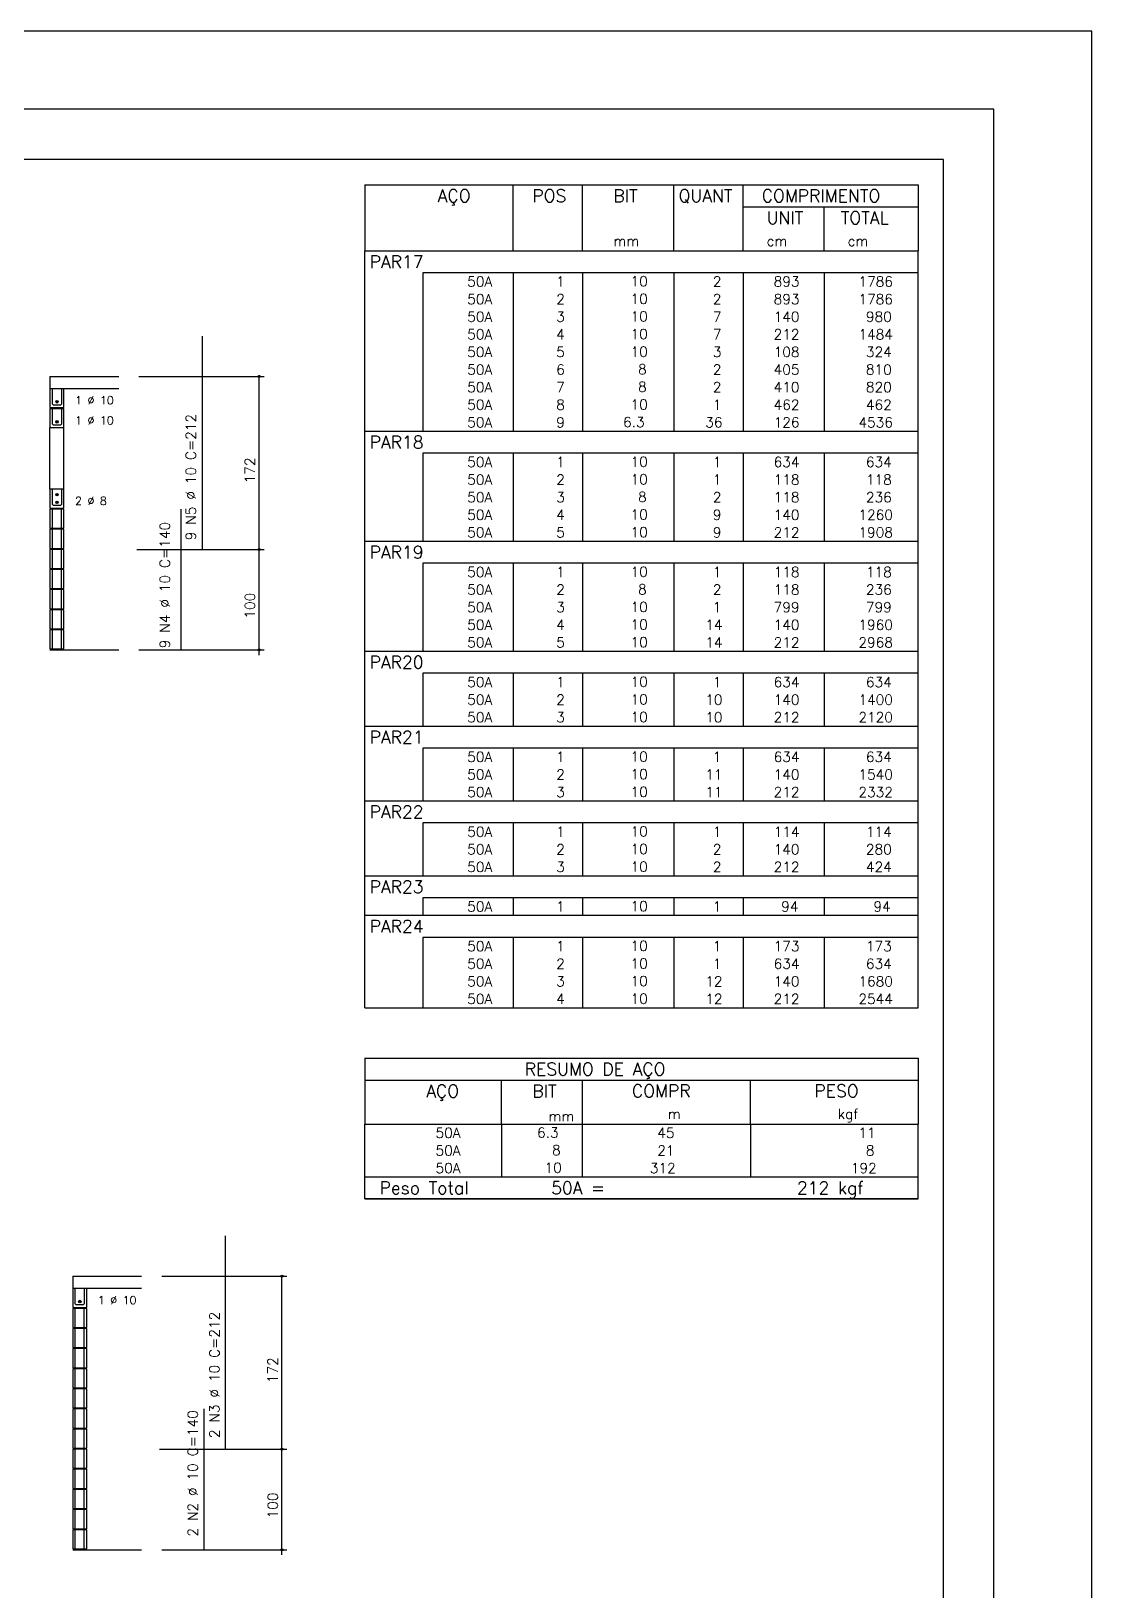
# Model space of a CAD drawing. Extents: x -1.9 to 86, y -1.6 to 61.
# Drawn here: x 64.97 to 86.05, y 29.94 to 60.95 of the extents above; entities that cross this region are included whole.
import ezdxf

# ---------------------------------------------------------------- set-up
doc = ezdxf.new("R2010")
doc.units = 0
doc.header["$MEASUREMENT"] = 0
doc.linetypes.add('HIDDEN', pattern=[9.525, 6.35, -3.175])
doc.layers.get('Defpoints').update_dxf_attribs({"linetype": 'CONTINUOUS'})
for name, color, linetype in [('27', 4, 'CONTINUOUS'), ('ARQ_FOLHA', 7, 'CONTINUOUS'), ('PENA_01', 1, 'CONTINUOUS'), ('PENA_02', 2, 'CONTINUOUS'), ('PENA_03', 3, 'CONTINUOUS'), ('PENA_05', 5, 'CONTINUOUS')]:
    doc.layers.add(name, color=color, linetype=linetype)
doc.styles.get("Standard").update_dxf_attribs({"font": 'ROMANS.SHX'})

msp = doc.modelspace()

# ---------------------------------------------------------------- linework, layer by layer
at = {"layer": '27', "linetype": 'Continuous'}
for p, q in [((65.34, 51.848), (65.34, 53.068)), ((65.62, 51.848), (65.62, 53.068))]:
    msp.add_line(p, q, dxfattribs=at)
at = {"layer": 'ARQ_FOLHA', "color": 1}
for points in [[(0, 0), (84.1, 0), (84.1, 59.4), (0, 59.4)], [(2.5, 1), (83.1, 1), (83.1, 58.4), (2.5, 58.4)]]:
    msp.add_lwpolyline(points, close=True, dxfattribs=at)
at = {"layer": 'Defpoints', "color": 8, "linetype": 'HIDDEN', "ltscale": 100}
msp.add_lwpolyline([(-1.95, 60.95), (-1.95, -1.55), (86.05, -1.55), (86.05, 60.95)], close=True, dxfattribs=at)
at = {"layer": 'PENA_01', "linetype": 'Continuous'}
for p, q in [((67.111, 54.088), (69.6, 54.088)), ((69.5, 48.547), (69.5, 54.088)), ((67.069, 50.648), (69.6, 50.648)), ((67.111, 48.648), (69.6, 48.648)), ((67.564, 36.199), (70.053, 36.199)), ((69.953, 30.658), (69.953, 36.199)), ((67.522, 32.759), (70.053, 32.759)), ((67.564, 30.759), (70.053, 30.759))]:
    msp.add_line(p, q, dxfattribs=at)
at = {"layer": 'PENA_02', "linetype": 'Continuous'}
for p, q in [((71.6, 57.898), (71.6, 56.585)), ((71.6, 57.898), (82.6, 57.898)), ((74.55, 56.585), (74.55, 57.898)), ((75.93, 56.585), (75.93, 57.898)), ((77.74, 56.585), (77.74, 57.898)), ((79.12, 56.585), (79.12, 57.898)), ((82.6, 57.898), (82.6, 56.585)), ((79.12, 57.46), (82.6, 57.46)), ((80.73, 56.585), (80.73, 57.46)), ((71.6, 56.585), (82.6, 56.585)), ((71.6, 56.148), (71.6, 56.585)), ((71.6, 56.585), (82.6, 56.585)), ((82.6, 56.148), (82.6, 56.585)), ((71.6, 55.798), (71.6, 56.148)), ((82.6, 56.148), (72.75, 56.148)), ((72.75, 56.148), (72.75, 55.798)), ((74.55, 56.148), (74.55, 55.798)), ((75.93, 56.148), (75.93, 55.798)), ((77.74, 56.148), (77.74, 55.798)), ((79.12, 56.148), (79.12, 55.798)), ((80.73, 56.148), (80.73, 55.798)), ((82.6, 55.798), (82.6, 56.148)), ((71.6, 55.448), (71.6, 55.798)), ((72.75, 55.798), (72.75, 55.448)), ((74.55, 55.798), (74.55, 55.448)), ((75.93, 55.798), (75.93, 55.448)), ((77.74, 55.798), (77.74, 55.448)), ((79.12, 55.798), (79.12, 55.448)), ((80.73, 55.798), (80.73, 55.448)), ((82.6, 55.448), (82.6, 55.798)), ((71.6, 55.098), (71.6, 55.448)), ((72.75, 55.448), (72.75, 55.098)), ((74.55, 55.448), (74.55, 55.098)), ((75.93, 55.448), (75.93, 55.098)), ((77.74, 55.448), (77.74, 55.098)), ((79.12, 55.448), (79.12, 55.098)), ((80.73, 55.448), (80.73, 55.098)), ((82.6, 55.098), (82.6, 55.448)), ((71.6, 54.748), (71.6, 55.098)), ((72.75, 55.098), (72.75, 54.748)), ((74.55, 55.098), (74.55, 54.748)), ((75.93, 55.098), (75.93, 54.748)), ((77.74, 55.098), (77.74, 54.748)), ((79.12, 55.098), (79.12, 54.748)), ((80.73, 55.098), (80.73, 54.748)), ((82.6, 54.748), (82.6, 55.098)), ((71.6, 54.398), (71.6, 54.748)), ((72.75, 54.748), (72.75, 54.398)), ((74.55, 54.748), (74.55, 54.398)), ((75.93, 54.748), (75.93, 54.398)), ((77.74, 54.748), (77.74, 54.398)), ((79.12, 54.748), (79.12, 54.398)), ((80.73, 54.748), (80.73, 54.398)), ((82.6, 54.398), (82.6, 54.748)), ((71.6, 54.048), (71.6, 54.398)), ((72.75, 54.398), (72.75, 54.048)), ((74.55, 54.398), (74.55, 54.048)), ((75.93, 54.398), (75.93, 54.048)), ((77.74, 54.398), (77.74, 54.048)), ((79.12, 54.398), (79.12, 54.048)), ((80.73, 54.398), (80.73, 54.048)), ((82.6, 54.048), (82.6, 54.398)), ((71.6, 53.698), (71.6, 54.048)), ((72.75, 54.048), (72.75, 53.698)), ((74.55, 54.048), (74.55, 53.698)), ((75.93, 54.048), (75.93, 53.698)), ((77.74, 54.048), (77.74, 53.698)), ((79.12, 54.048), (79.12, 53.698)), ((80.73, 54.048), (80.73, 53.698)), ((82.6, 53.698), (82.6, 54.048)), ((71.6, 53.348), (71.6, 53.698)), ((72.75, 53.698), (72.75, 53.348)), ((74.55, 53.698), (74.55, 53.348)), ((75.93, 53.698), (75.93, 53.348)), ((77.74, 53.698), (77.74, 53.348)), ((79.12, 53.698), (79.12, 53.348)), ((80.73, 53.698), (80.73, 53.348)), ((82.6, 53.348), (82.6, 53.698)), ((71.6, 52.998), (71.6, 53.348)), ((72.75, 53.348), (72.75, 52.998)), ((74.55, 53.348), (74.55, 52.998)), ((75.93, 53.348), (75.93, 52.998)), ((77.74, 53.348), (77.74, 52.998)), ((79.12, 53.348), (79.12, 52.998)), ((80.73, 53.348), (80.73, 52.998)), ((82.6, 52.998), (82.6, 53.348)), ((71.6, 52.56), (71.6, 52.998)), ((71.6, 52.998), (82.6, 52.998)), ((82.6, 52.56), (82.6, 52.998)), ((71.6, 52.21), (71.6, 52.56)), ((82.6, 52.56), (72.75, 52.56)), ((72.75, 52.56), (72.75, 52.21)), ((74.55, 52.56), (74.55, 52.21)), ((75.93, 52.56), (75.93, 52.21)), ((77.74, 52.56), (77.74, 52.21)), ((79.12, 52.56), (79.12, 52.21)), ((80.73, 52.56), (80.73, 52.21)), ((82.6, 52.21), (82.6, 52.56)), ((71.6, 51.86), (71.6, 52.21)), ((72.75, 52.21), (72.75, 51.86)), ((74.55, 52.21), (74.55, 51.86)), ((75.93, 52.21), (75.93, 51.86)), ((77.74, 52.21), (77.74, 51.86)), ((79.12, 52.21), (79.12, 51.86)), ((80.73, 52.21), (80.73, 51.86)), ((82.6, 51.86), (82.6, 52.21)), ((71.6, 51.51), (71.6, 51.86)), ((72.75, 51.86), (72.75, 51.51)), ((74.55, 51.86), (74.55, 51.51)), ((75.93, 51.86), (75.93, 51.51)), ((77.74, 51.86), (77.74, 51.51)), ((79.12, 51.86), (79.12, 51.51)), ((80.73, 51.86), (80.73, 51.51)), ((82.6, 51.51), (82.6, 51.86)), ((71.6, 51.16), (71.6, 51.51)), ((72.75, 51.51), (72.75, 51.16)), ((74.55, 51.51), (74.55, 51.16)), ((75.93, 51.51), (75.93, 51.16)), ((77.74, 51.51), (77.74, 51.16)), ((79.12, 51.51), (79.12, 51.16)), ((80.73, 51.51), (80.73, 51.16)), ((82.6, 51.16), (82.6, 51.51)), ((71.6, 50.81), (71.6, 51.16)), ((72.75, 51.16), (72.75, 50.81)), ((74.55, 51.16), (74.55, 50.81)), ((75.93, 51.16), (75.93, 50.81)), ((77.74, 51.16), (77.74, 50.81)), ((79.12, 51.16), (79.12, 50.81)), ((80.73, 51.16), (80.73, 50.81)), ((82.6, 50.81), (82.6, 51.16)), ((71.6, 50.373), (71.6, 50.81)), ((71.6, 50.81), (82.6, 50.81)), ((82.6, 50.373), (82.6, 50.81)), ((71.6, 50.023), (71.6, 50.373)), ((82.6, 50.373), (72.75, 50.373)), ((72.75, 50.373), (72.75, 50.023)), ((74.55, 50.373), (74.55, 50.023)), ((75.93, 50.373), (75.93, 50.023)), ((77.74, 50.373), (77.74, 50.023)), ((79.12, 50.373), (79.12, 50.023)), ((80.73, 50.373), (80.73, 50.023)), ((82.6, 50.023), (82.6, 50.373)), ((71.6, 49.673), (71.6, 50.023)), ((72.75, 50.023), (72.75, 49.673)), ((74.55, 50.023), (74.55, 49.673)), ((75.93, 50.023), (75.93, 49.673)), ((77.74, 50.023), (77.74, 49.673)), ((79.12, 50.023), (79.12, 49.673)), ((80.73, 50.023), (80.73, 49.673)), ((82.6, 49.673), (82.6, 50.023)), ((71.6, 49.323), (71.6, 49.673)), ((72.75, 49.673), (72.75, 49.323)), ((74.55, 49.673), (74.55, 49.323)), ((75.93, 49.673), (75.93, 49.323)), ((77.74, 49.673), (77.74, 49.323)), ((79.12, 49.673), (79.12, 49.323)), ((80.73, 49.673), (80.73, 49.323)), ((82.6, 49.323), (82.6, 49.673)), ((71.6, 48.973), (71.6, 49.323)), ((72.75, 49.323), (72.75, 48.973)), ((74.55, 49.323), (74.55, 48.973)), ((75.93, 49.323), (75.93, 48.973)), ((77.74, 49.323), (77.74, 48.973)), ((79.12, 49.323), (79.12, 48.973)), ((80.73, 49.323), (80.73, 48.973)), ((82.6, 48.973), (82.6, 49.323)), ((71.6, 48.623), (71.6, 48.973)), ((72.75, 48.973), (72.75, 48.623)), ((74.55, 48.973), (74.55, 48.623)), ((75.93, 48.973), (75.93, 48.623)), ((77.74, 48.973), (77.74, 48.623)), ((79.12, 48.973), (79.12, 48.623)), ((80.73, 48.973), (80.73, 48.623)), ((82.6, 48.623), (82.6, 48.973)), ((71.6, 48.185), (71.6, 48.623)), ((71.6, 48.623), (82.6, 48.623)), ((82.6, 48.185), (82.6, 48.623)), ((71.6, 47.835), (71.6, 48.185)), ((82.6, 48.185), (72.75, 48.185)), ((72.75, 48.185), (72.75, 47.835)), ((74.55, 48.185), (74.55, 47.835)), ((75.93, 48.185), (75.93, 47.835)), ((77.74, 48.185), (77.74, 47.835)), ((79.12, 48.185), (79.12, 47.835)), ((80.73, 48.185), (80.73, 47.835)), ((82.6, 47.835), (82.6, 48.185)), ((71.6, 47.485), (71.6, 47.835)), ((72.75, 47.835), (72.75, 47.485)), ((74.55, 47.835), (74.55, 47.485)), ((75.93, 47.835), (75.93, 47.485)), ((77.74, 47.835), (77.74, 47.485)), ((79.12, 47.835), (79.12, 47.485)), ((80.73, 47.835), (80.73, 47.485)), ((82.6, 47.485), (82.6, 47.835)), ((71.6, 47.135), (71.6, 47.485)), ((72.75, 47.485), (72.75, 47.135)), ((74.55, 47.485), (74.55, 47.135)), ((75.93, 47.485), (75.93, 47.135)), ((77.74, 47.485), (77.74, 47.135)), ((79.12, 47.485), (79.12, 47.135)), ((80.73, 47.485), (80.73, 47.135)), ((82.6, 47.135), (82.6, 47.485)), ((71.6, 46.698), (71.6, 47.135)), ((71.6, 47.135), (82.6, 47.135)), ((82.6, 46.698), (82.6, 47.135)), ((71.6, 46.348), (71.6, 46.698)), ((82.6, 46.698), (72.75, 46.698)), ((72.75, 46.698), (72.75, 46.348)), ((74.55, 46.698), (74.55, 46.348)), ((75.93, 46.698), (75.93, 46.348)), ((77.74, 46.698), (77.74, 46.348)), ((79.12, 46.698), (79.12, 46.348)), ((80.73, 46.698), (80.73, 46.348)), ((82.6, 46.348), (82.6, 46.698)), ((71.6, 45.998), (71.6, 46.348)), ((72.75, 46.348), (72.75, 45.998)), ((74.55, 46.348), (74.55, 45.998)), ((75.93, 46.348), (75.93, 45.998)), ((77.74, 46.348), (77.74, 45.998)), ((79.12, 46.348), (79.12, 45.998)), ((80.73, 46.348), (80.73, 45.998)), ((82.6, 45.998), (82.6, 46.348)), ((71.6, 45.648), (71.6, 45.998)), ((72.75, 45.998), (72.75, 45.648)), ((74.55, 45.998), (74.55, 45.648)), ((75.93, 45.998), (75.93, 45.648)), ((77.74, 45.998), (77.74, 45.648)), ((79.12, 45.998), (79.12, 45.648)), ((80.73, 45.998), (80.73, 45.648)), ((82.6, 45.648), (82.6, 45.998)), ((71.6, 45.21), (71.6, 45.648)), ((71.6, 45.648), (82.6, 45.648)), ((82.6, 45.21), (82.6, 45.648)), ((71.6, 44.86), (71.6, 45.21)), ((82.6, 45.21), (72.75, 45.21)), ((72.75, 45.21), (72.75, 44.86)), ((74.55, 45.21), (74.55, 44.86)), ((75.93, 45.21), (75.93, 44.86)), ((77.74, 45.21), (77.74, 44.86)), ((79.12, 45.21), (79.12, 44.86)), ((80.73, 45.21), (80.73, 44.86)), ((82.6, 44.86), (82.6, 45.21)), ((71.6, 44.51), (71.6, 44.86)), ((72.75, 44.86), (72.75, 44.51)), ((74.55, 44.86), (74.55, 44.51)), ((75.93, 44.86), (75.93, 44.51)), ((77.74, 44.86), (77.74, 44.51)), ((79.12, 44.86), (79.12, 44.51)), ((80.73, 44.86), (80.73, 44.51)), ((82.6, 44.51), (82.6, 44.86)), ((71.6, 44.16), (71.6, 44.51)), ((72.75, 44.51), (72.75, 44.16)), ((74.55, 44.51), (74.55, 44.16)), ((75.93, 44.51), (75.93, 44.16)), ((77.74, 44.51), (77.74, 44.16)), ((79.12, 44.51), (79.12, 44.16)), ((80.73, 44.51), (80.73, 44.16)), ((82.6, 44.16), (82.6, 44.51)), ((71.6, 43.723), (71.6, 44.16)), ((71.6, 44.16), (82.6, 44.16)), ((82.6, 43.723), (82.6, 44.16)), ((71.6, 43.373), (71.6, 43.723)), ((82.6, 43.723), (72.75, 43.723)), ((72.75, 43.723), (72.75, 43.373)), ((74.55, 43.723), (74.55, 43.373)), ((75.93, 43.723), (75.93, 43.373)), ((77.74, 43.723), (77.74, 43.373)), ((79.12, 43.723), (79.12, 43.373)), ((80.73, 43.723), (80.73, 43.373)), ((82.6, 43.373), (82.6, 43.723)), ((71.6, 42.935), (71.6, 43.373)), ((71.6, 43.373), (82.6, 43.373)), ((82.6, 42.935), (82.6, 43.373)), ((71.6, 42.585), (71.6, 42.935)), ((82.6, 42.935), (72.75, 42.935)), ((72.75, 42.935), (72.75, 42.585)), ((74.55, 42.935), (74.55, 42.585)), ((75.93, 42.935), (75.93, 42.585)), ((77.74, 42.935), (77.74, 42.585)), ((79.12, 42.935), (79.12, 42.585)), ((80.73, 42.935), (80.73, 42.585)), ((82.6, 42.585), (82.6, 42.935)), ((71.6, 42.235), (71.6, 42.585)), ((72.75, 42.585), (72.75, 42.235)), ((74.55, 42.585), (74.55, 42.235)), ((75.93, 42.585), (75.93, 42.235)), ((77.74, 42.585), (77.74, 42.235)), ((79.12, 42.585), (79.12, 42.235)), ((80.73, 42.585), (80.73, 42.235)), ((82.6, 42.235), (82.6, 42.585)), ((71.6, 41.885), (71.6, 42.235)), ((72.75, 42.235), (72.75, 41.885)), ((74.55, 42.235), (74.55, 41.885)), ((75.93, 42.235), (75.93, 41.885)), ((77.74, 42.235), (77.74, 41.885)), ((79.12, 42.235), (79.12, 41.885)), ((80.73, 42.235), (80.73, 41.885)), ((82.6, 41.885), (82.6, 42.235)), ((71.6, 41.535), (71.6, 41.885)), ((72.75, 41.885), (72.75, 41.535)), ((74.55, 41.885), (74.55, 41.535)), ((75.93, 41.885), (75.93, 41.535)), ((77.74, 41.885), (77.74, 41.535)), ((79.12, 41.885), (79.12, 41.535)), ((80.73, 41.885), (80.73, 41.535)), ((82.6, 41.535), (82.6, 41.885)), ((71.6, 41.535), (82.6, 41.535)), ((71.6, 40.535), (71.6, 39.223)), ((71.6, 40.535), (82.6, 40.535)), ((82.6, 40.535), (82.6, 39.223)), ((71.6, 40.098), (82.6, 40.098)), ((74.32, 39.223), (74.32, 40.098)), ((75.93, 39.223), (75.93, 40.098)), ((79.265, 39.223), (79.265, 40.098)), ((71.6, 39.223), (82.6, 39.223)), ((71.6, 38.873), (71.6, 39.223)), ((74.32, 39.223), (74.32, 38.873)), ((75.93, 38.873), (75.93, 39.223)), ((79.265, 39.223), (79.265, 38.873)), ((82.6, 38.873), (82.6, 39.223)), ((71.6, 38.523), (71.6, 38.873)), ((74.32, 38.873), (74.32, 38.523)), ((75.93, 38.523), (75.93, 38.873)), ((79.265, 38.873), (79.265, 38.523)), ((82.6, 38.523), (82.6, 38.873)), ((71.6, 38.173), (71.6, 38.523)), ((74.32, 38.523), (74.32, 38.173)), ((75.93, 38.173), (75.93, 38.523)), ((79.265, 38.523), (79.265, 38.173)), ((82.6, 38.173), (82.6, 38.523)), ((71.6, 38.173), (82.6, 38.173)), ((71.6, 37.735), (71.6, 38.173)), ((71.6, 38.173), (82.6, 38.173)), ((82.6, 37.735), (82.6, 38.173)), ((82.6, 37.735), (71.6, 37.735)), ((71.6, 37.735), (82.6, 37.735))]:
    msp.add_line(p, q, dxfattribs=at)
for centre, radius in [((69.5, 54.088), 0.02), ((69.5, 54.088), 0.01), ((69.5, 50.648), 0.02), ((69.5, 50.648), 0.01), ((69.5, 48.648), 0.02), ((69.5, 48.648), 0.01), ((69.953, 36.199), 0.02), ((69.953, 36.199), 0.01), ((69.953, 32.759), 0.02), ((69.953, 32.759), 0.01), ((69.953, 30.759), 0.02), ((69.953, 30.759), 0.01)]:
    msp.add_circle(centre, radius, dxfattribs=at)
at = {"layer": 'PENA_03', "linetype": 'Continuous'}
for p, q in [((65.34, 54.088), (65.34, 53.468)), ((65.34, 54.088), (66.711, 54.088)), ((65.34, 53.848), (66.711, 53.848)), ((65.34, 53.448), (65.62, 53.448)), ((65.34, 53.448), (65.34, 53.068)), ((65.62, 51.848), (65.34, 51.848)), ((65.34, 51.848), (65.34, 51.468)), ((65.39, 51.068), (65.39, 51.448)), ((65.57, 51.068), (65.57, 51.448)), ((65.39, 50.668), (65.39, 51.048)), ((65.57, 50.668), (65.57, 51.048)), ((65.39, 50.268), (65.39, 50.648)), ((65.57, 50.268), (65.57, 50.648)), ((65.39, 49.868), (65.39, 50.248)), ((65.57, 49.868), (65.57, 50.248)), ((65.39, 49.468), (65.39, 49.848)), ((65.57, 49.468), (65.57, 49.848)), ((65.39, 49.068), (65.39, 49.448)), ((65.57, 49.068), (65.57, 49.448)), ((65.39, 48.668), (65.39, 49.048)), ((65.57, 48.668), (65.57, 49.048)), ((65.34, 48.648), (66.711, 48.648)), ((65.793, 36.199), (65.793, 35.579)), ((65.793, 36.199), (67.164, 36.199)), ((65.793, 35.959), (67.164, 35.959)), ((65.843, 35.179), (65.843, 35.559)), ((66.023, 35.179), (66.023, 35.559)), ((65.843, 34.779), (65.843, 35.159)), ((66.023, 34.779), (66.023, 35.159)), ((65.843, 34.379), (65.843, 34.759)), ((66.023, 34.379), (66.023, 34.759)), ((65.843, 33.979), (65.843, 34.359)), ((66.023, 33.979), (66.023, 34.359)), ((65.843, 33.579), (65.843, 33.959)), ((66.023, 33.579), (66.023, 33.959)), ((65.843, 33.179), (65.843, 33.559)), ((66.023, 33.179), (66.023, 33.559)), ((65.843, 32.779), (65.843, 33.159)), ((66.023, 32.779), (66.023, 33.159)), ((65.843, 32.379), (65.843, 32.759)), ((66.023, 32.379), (66.023, 32.759)), ((65.843, 31.979), (65.843, 32.359)), ((66.023, 31.979), (66.023, 32.359)), ((65.843, 31.579), (65.843, 31.959)), ((66.023, 31.579), (66.023, 31.959)), ((65.843, 31.179), (65.843, 31.559)), ((66.023, 31.179), (66.023, 31.559)), ((65.843, 30.779), (65.843, 31.159)), ((66.023, 30.779), (66.023, 31.159)), ((65.793, 30.759), (67.164, 30.759))]:
    msp.add_line(p, q, dxfattribs=at)
for points in [[(65.34, 53.468), (65.62, 53.468), (65.62, 53.848)], [(65.57, 53.848), (65.57, 53.538), (65.55, 53.518), (65.41, 53.518), (65.39, 53.538), (65.39, 53.848)], [(65.34, 53.068), (65.62, 53.068), (65.62, 53.448)], [(65.57, 53.448), (65.57, 53.138), (65.55, 53.118), (65.41, 53.118), (65.39, 53.138), (65.39, 53.448)], [(65.34, 51.468), (65.62, 51.468), (65.62, 51.848)], [(65.57, 51.848), (65.57, 51.538), (65.55, 51.518), (65.41, 51.518), (65.39, 51.538), (65.39, 51.848)], [(65.34, 51.068), (65.62, 51.068), (65.62, 51.448), (65.34, 51.448), (65.34, 51.068)], [(65.34, 50.668), (65.62, 50.668), (65.62, 51.048), (65.34, 51.048), (65.34, 50.668)], [(65.34, 50.268), (65.62, 50.268), (65.62, 50.648), (65.34, 50.648), (65.34, 50.268)], [(65.34, 49.868), (65.62, 49.868), (65.62, 50.248), (65.34, 50.248), (65.34, 49.868)], [(65.34, 49.468), (65.62, 49.468), (65.62, 49.848), (65.34, 49.848), (65.34, 49.468)], [(65.34, 49.068), (65.62, 49.068), (65.62, 49.448), (65.34, 49.448), (65.34, 49.068)], [(65.34, 48.668), (65.62, 48.668), (65.62, 49.048), (65.34, 49.048), (65.34, 48.668)], [(65.793, 35.579), (66.073, 35.579), (66.073, 35.959)], [(66.023, 35.959), (66.023, 35.649), (66.003, 35.629), (65.863, 35.629), (65.843, 35.649), (65.843, 35.959)], [(65.793, 35.179), (66.073, 35.179), (66.073, 35.559), (65.793, 35.559), (65.793, 35.179)], [(65.793, 34.779), (66.073, 34.779), (66.073, 35.159), (65.793, 35.159), (65.793, 34.779)], [(65.793, 34.379), (66.073, 34.379), (66.073, 34.759), (65.793, 34.759), (65.793, 34.379)], [(65.793, 33.979), (66.073, 33.979), (66.073, 34.359), (65.793, 34.359), (65.793, 33.979)], [(65.793, 33.579), (66.073, 33.579), (66.073, 33.959), (65.793, 33.959), (65.793, 33.579)], [(65.793, 33.179), (66.073, 33.179), (66.073, 33.559), (65.793, 33.559), (65.793, 33.179)], [(65.793, 32.779), (66.073, 32.779), (66.073, 33.159), (65.793, 33.159), (65.793, 32.779)], [(65.793, 32.379), (66.073, 32.379), (66.073, 32.759), (65.793, 32.759), (65.793, 32.379)], [(65.793, 31.979), (66.073, 31.979), (66.073, 32.359), (65.793, 32.359), (65.793, 31.979)], [(65.793, 31.579), (66.073, 31.579), (66.073, 31.959), (65.793, 31.959), (65.793, 31.579)], [(65.793, 31.179), (66.073, 31.179), (66.073, 31.559), (65.793, 31.559), (65.793, 31.179)], [(65.793, 30.779), (66.073, 30.779), (66.073, 31.159), (65.793, 31.159), (65.793, 30.779)]]:
    msp.add_lwpolyline(points, dxfattribs=at)
for centre in [(65.482, 53.583), (65.482, 53.183), (65.482, 51.736), (65.482, 51.583), (65.935, 35.694)]:
    msp.add_circle(centre, 0.025, dxfattribs=at)
for points in [[(65.507, 53.583), (65.469, 53.604), (65.458, 53.591)], [(65.507, 53.583), (65.458, 53.591), (65.458, 53.574)], [(65.507, 53.583), (65.458, 53.574), (65.469, 53.561)], [(65.507, 53.583), (65.486, 53.607), (65.469, 53.604)], [(65.507, 53.583), (65.469, 53.561), (65.486, 53.558)], [(65.507, 53.583), (65.501, 53.599), (65.486, 53.607)], [(65.507, 53.583), (65.486, 53.558), (65.501, 53.567)], [(65.507, 53.583), (65.501, 53.567), (65.507, 53.583)], [(65.507, 53.183), (65.469, 53.204), (65.458, 53.191)], [(65.507, 53.183), (65.458, 53.191), (65.458, 53.174)], [(65.507, 53.183), (65.458, 53.174), (65.469, 53.161)], [(65.507, 53.183), (65.486, 53.207), (65.469, 53.204)], [(65.507, 53.183), (65.469, 53.161), (65.486, 53.158)], [(65.507, 53.183), (65.501, 53.199), (65.486, 53.207)], [(65.507, 53.183), (65.486, 53.158), (65.501, 53.167)], [(65.507, 53.183), (65.501, 53.167), (65.507, 53.183)], [(65.507, 51.736), (65.469, 51.758), (65.458, 51.744)], [(65.507, 51.736), (65.458, 51.744), (65.458, 51.727)], [(65.507, 51.736), (65.458, 51.727), (65.469, 51.714)], [(65.507, 51.583), (65.469, 51.604), (65.458, 51.591)], [(65.507, 51.583), (65.458, 51.591), (65.458, 51.574)], [(65.507, 51.583), (65.458, 51.574), (65.469, 51.561)], [(65.507, 51.736), (65.486, 51.761), (65.469, 51.758)], [(65.507, 51.736), (65.469, 51.714), (65.486, 51.711)], [(65.507, 51.583), (65.486, 51.607), (65.469, 51.604)], [(65.507, 51.583), (65.469, 51.561), (65.486, 51.558)], [(65.507, 51.736), (65.501, 51.752), (65.486, 51.761)], [(65.507, 51.736), (65.486, 51.711), (65.501, 51.72)], [(65.507, 51.583), (65.501, 51.599), (65.486, 51.607)], [(65.507, 51.583), (65.486, 51.558), (65.501, 51.567)], [(65.507, 51.736), (65.501, 51.72), (65.507, 51.736)], [(65.507, 51.583), (65.501, 51.567), (65.507, 51.583)], [(65.96, 35.694), (65.922, 35.715), (65.911, 35.702)], [(65.96, 35.694), (65.911, 35.702), (65.911, 35.685)], [(65.96, 35.694), (65.911, 35.685), (65.922, 35.672)], [(65.96, 35.694), (65.939, 35.718), (65.922, 35.715)], [(65.96, 35.694), (65.922, 35.672), (65.939, 35.669)], [(65.96, 35.694), (65.954, 35.71), (65.939, 35.718)], [(65.96, 35.694), (65.939, 35.669), (65.954, 35.677)], [(65.96, 35.694), (65.954, 35.677), (65.96, 35.694)]]:
    msp.add_solid(points, dxfattribs=at)
at = {"layer": 'PENA_05', "linetype": 'Continuous'}
for p, q in [((68.376, 50.648), (68.376, 54.888)), ((67.95, 48.648), (67.95, 51.448)), ((68.829, 32.759), (68.829, 36.999)), ((68.404, 30.759), (68.404, 33.559))]:
    msp.add_line(p, q, dxfattribs=at)

# ---------------------------------------------------------------- texts
at = {"layer": 'PENA_02', "linetype": 'Continuous'}
for s, height, p in [('AÇO', 0.25, (73.05, 57.554)), ('POS', 0.25, (74.93, 57.554)), ('BIT', 0.25, (76.54, 57.554)), ('QUANT', 0.25, (77.836, 57.554)), ('COMPRIMENTO', 0.25, (79.489, 57.554)), ('UNIT', 0.25, (79.587, 57.116)), ('TOTAL', 0.25, (81.059, 57.116)), ('mm', 0.2, (76.54, 56.679)), ('cm', 0.2, (79.587, 56.679)), ('cm', 0.2, (81.197, 56.679)), ('PAR17', 0.25, (71.696, 56.241)), ('     50A', 0.2, (72.89, 55.873)), ('  1', 0.2, (75.13, 55.873)), ('     10', 0.2, (76.137, 55.879)), ('    2', 0.2, (77.92, 55.873)), ('    893', 0.2, (79.13, 55.873)), ('   1786', 0.2, (80.964, 55.873)), ('     50A', 0.2, (72.89, 55.523)), ('  2', 0.2, (75.13, 55.523)), ('     10', 0.2, (76.137, 55.529)), ('    2', 0.2, (77.92, 55.523)), ('    893', 0.2, (79.13, 55.523)), ('   1786', 0.2, (80.964, 55.523)), ('     50A', 0.2, (72.89, 55.173)), ('  3', 0.2, (75.13, 55.173)), ('     10', 0.2, (76.137, 55.179)), ('    7', 0.2, (77.92, 55.173)), ('    140', 0.2, (79.13, 55.173)), ('    980', 0.2, (80.964, 55.173)), ('     50A', 0.2, (72.89, 54.823)), ('  4', 0.2, (75.13, 54.823)), ('     10', 0.2, (76.137, 54.829)), ('    7', 0.2, (77.92, 54.823)), ('    212', 0.2, (79.13, 54.823)), ('   1484', 0.2, (80.964, 54.823)), ('     50A', 0.2, (72.89, 54.473)), ('  5', 0.2, (75.13, 54.473)), ('     10', 0.2, (76.137, 54.479)), ('    3', 0.2, (77.92, 54.473)), ('    108', 0.2, (79.13, 54.473)), ('    324', 0.2, (80.964, 54.473)), ('     50A', 0.2, (72.89, 54.123)), ('  6', 0.2, (75.13, 54.123)), ('      8', 0.2, (76.137, 54.129)), ('    2', 0.2, (77.92, 54.123)), ('    405', 0.2, (79.13, 54.123)), ('    810', 0.2, (80.964, 54.123)), ('     50A', 0.2, (72.89, 53.773)), ('  7', 0.2, (75.13, 53.773)), ('      8', 0.2, (76.137, 53.779)), ('    2', 0.2, (77.92, 53.773)), ('    410', 0.2, (79.13, 53.773)), ('    820', 0.2, (80.964, 53.773)), ('     50A', 0.2, (72.89, 53.423)), ('  8', 0.2, (75.13, 53.423)), ('     10', 0.2, (76.137, 53.429)), ('    1', 0.2, (77.92, 53.423)), ('    462', 0.2, (79.13, 53.423)), ('    462', 0.2, (80.964, 53.423)), ('     50A', 0.2, (72.89, 53.073)), ('  9', 0.2, (75.13, 53.073)), ('    6.3', 0.2, (76.137, 53.079)), ('   36', 0.2, (77.92, 53.073)), ('    126', 0.2, (79.13, 53.073)), ('   4536', 0.2, (80.964, 53.073)), ('PAR18', 0.25, (71.696, 52.654)), ('     50A', 0.2, (72.89, 52.285)), ('  1', 0.2, (75.13, 52.285)), ('     10', 0.2, (76.137, 52.291)), ('    1', 0.2, (77.92, 52.285)), ('    634', 0.2, (79.13, 52.285)), ('    634', 0.2, (80.964, 52.285)), ('     50A', 0.2, (72.89, 51.935)), ('  2', 0.2, (75.13, 51.935)), ('     10', 0.2, (76.137, 51.941)), ('    1', 0.2, (77.92, 51.935)), ('    118', 0.2, (79.13, 51.935)), ('    118', 0.2, (80.964, 51.935)), ('     50A', 0.2, (72.89, 51.585)), ('  3', 0.2, (75.13, 51.585)), ('      8', 0.2, (76.137, 51.591)), ('    2', 0.2, (77.92, 51.585)), ('    118', 0.2, (79.13, 51.585)), ('    236', 0.2, (80.964, 51.585)), ('     50A', 0.2, (72.89, 51.235)), ('  4', 0.2, (75.13, 51.235)), ('     10', 0.2, (76.137, 51.241)), ('    9', 0.2, (77.92, 51.235)), ('    140', 0.2, (79.13, 51.235)), ('   1260', 0.2, (80.964, 51.235)), ('     50A', 0.2, (72.89, 50.885)), ('  5', 0.2, (75.13, 50.885)), ('     10', 0.2, (76.137, 50.891)), ('    9', 0.2, (77.92, 50.885)), ('    212', 0.2, (79.13, 50.885)), ('   1908', 0.2, (80.964, 50.885)), ('PAR19', 0.25, (71.696, 50.466)), ('     50A', 0.2, (72.89, 50.098)), ('  1', 0.2, (75.13, 50.098)), ('     10', 0.2, (76.137, 50.104)), ('    1', 0.2, (77.92, 50.098)), ('    118', 0.2, (79.13, 50.098)), ('    118', 0.2, (80.964, 50.098)), ('     50A', 0.2, (72.89, 49.748)), ('  2', 0.2, (75.13, 49.748)), ('      8', 0.2, (76.137, 49.754)), ('    2', 0.2, (77.92, 49.748)), ('    118', 0.2, (79.13, 49.748)), ('    236', 0.2, (80.964, 49.748)), ('     50A', 0.2, (72.89, 49.398)), ('  3', 0.2, (75.13, 49.398)), ('     10', 0.2, (76.137, 49.404)), ('    1', 0.2, (77.92, 49.398)), ('    799', 0.2, (79.13, 49.398)), ('    799', 0.2, (80.964, 49.398)), ('     50A', 0.2, (72.89, 49.048)), ('  4', 0.2, (75.13, 49.048)), ('     10', 0.2, (76.137, 49.054)), ('   14', 0.2, (77.92, 49.048)), ('    140', 0.2, (79.13, 49.048)), ('   1960', 0.2, (80.964, 49.048)), ('     50A', 0.2, (72.89, 48.698)), ('  5', 0.2, (75.13, 48.698)), ('     10', 0.2, (76.137, 48.704)), ('   14', 0.2, (77.92, 48.698)), ('    212', 0.2, (79.13, 48.698)), ('   2968', 0.2, (80.964, 48.698)), ('PAR20', 0.25, (71.696, 48.279)), ('     50A', 0.2, (72.89, 47.91)), ('  1', 0.2, (75.13, 47.91)), ('     10', 0.2, (76.137, 47.916)), ('    1', 0.2, (77.92, 47.91)), ('    634', 0.2, (79.13, 47.91)), ('    634', 0.2, (80.964, 47.91)), ('     50A', 0.2, (72.89, 47.56)), ('  2', 0.2, (75.13, 47.56)), ('     10', 0.2, (76.137, 47.566)), ('   10', 0.2, (77.92, 47.56)), ('    140', 0.2, (79.13, 47.56)), ('   1400', 0.2, (80.964, 47.56)), ('     50A', 0.2, (72.89, 47.21)), ('  3', 0.2, (75.13, 47.21)), ('     10', 0.2, (76.137, 47.216)), ('   10', 0.2, (77.92, 47.21)), ('    212', 0.2, (79.13, 47.21)), ('   2120', 0.2, (80.964, 47.21)), ('PAR21', 0.25, (71.696, 46.791)), ('     50A', 0.2, (72.89, 46.423)), ('  1', 0.2, (75.13, 46.423)), ('     10', 0.2, (76.137, 46.429)), ('    1', 0.2, (77.92, 46.423)), ('    634', 0.2, (79.13, 46.423)), ('    634', 0.2, (80.964, 46.423)), ('     50A', 0.2, (72.89, 46.073)), ('  2', 0.2, (75.13, 46.073)), ('     10', 0.2, (76.137, 46.079)), ('   11', 0.2, (77.92, 46.073)), ('    140', 0.2, (79.13, 46.073)), ('   1540', 0.2, (80.964, 46.073)), ('     50A', 0.2, (72.89, 45.723)), ('  3', 0.2, (75.13, 45.723)), ('     10', 0.2, (76.137, 45.729)), ('   11', 0.2, (77.92, 45.723)), ('    212', 0.2, (79.13, 45.723)), ('   2332', 0.2, (80.964, 45.723)), ('PAR22', 0.25, (71.696, 45.304)), ('     50A', 0.2, (72.89, 44.935)), ('  1', 0.2, (75.13, 44.935)), ('     10', 0.2, (76.137, 44.941)), ('    1', 0.2, (77.92, 44.935)), ('    114', 0.2, (79.13, 44.935)), ('    114', 0.2, (80.964, 44.935)), ('     50A', 0.2, (72.89, 44.585)), ('  2', 0.2, (75.13, 44.585)), ('     10', 0.2, (76.137, 44.591)), ('    2', 0.2, (77.92, 44.585)), ('    140', 0.2, (79.13, 44.585)), ('    280', 0.2, (80.964, 44.585)), ('     50A', 0.2, (72.89, 44.235)), ('  3', 0.2, (75.13, 44.235)), ('     10', 0.2, (76.137, 44.241)), ('    2', 0.2, (77.92, 44.235)), ('    212', 0.2, (79.13, 44.235)), ('    424', 0.2, (80.964, 44.235)), ('PAR23', 0.25, (71.696, 43.816)), ('     50A', 0.2, (72.89, 43.448)), ('  1', 0.2, (75.13, 43.448)), ('     10', 0.2, (76.137, 43.454)), ('    1', 0.2, (77.92, 43.448)), ('     94', 0.2, (79.13, 43.448)), ('     94', 0.2, (80.964, 43.448)), ('PAR24', 0.25, (71.696, 43.029)), ('     50A', 0.2, (72.89, 42.66)), ('  1', 0.2, (75.13, 42.66)), ('     10', 0.2, (76.137, 42.666)), ('    1', 0.2, (77.92, 42.66)), ('    173', 0.2, (79.13, 42.66)), ('    173', 0.2, (80.964, 42.66)), ('     50A', 0.2, (72.89, 42.31)), ('  2', 0.2, (75.13, 42.31)), ('     10', 0.2, (76.137, 42.316)), ('    1', 0.2, (77.92, 42.31)), ('    634', 0.2, (79.13, 42.31)), ('    634', 0.2, (80.964, 42.31)), ('     50A', 0.2, (72.89, 41.96)), ('  3', 0.2, (75.13, 41.96)), ('     10', 0.2, (76.137, 41.966)), ('   12', 0.2, (77.92, 41.96)), ('    140', 0.2, (79.13, 41.96)), ('   1680', 0.2, (80.964, 41.96)), ('     50A', 0.2, (72.89, 41.61)), ('  4', 0.2, (75.13, 41.61)), ('     10', 0.2, (76.137, 41.616)), ('   12', 0.2, (77.92, 41.61)), ('    212', 0.2, (79.13, 41.61)), ('   2544', 0.2, (80.964, 41.61)), ('RESUMO DE AÇO', 0.25, (74.78, 40.191)), ('AÇO', 0.25, (72.82, 39.754)), ('BIT', 0.25, (74.93, 39.754)), ('COMPR', 0.25, (76.909, 39.757)), ('PESO', 0.25, (80.538, 39.757)), ('mm', 0.2, (75.251, 39.28)), ('m', 0.2, (77.623, 39.326)), ('kgf', 0.2, (81.001, 39.326)), ('     50A', 0.2, (72.26, 38.948)), ('    6.3', 0.2, (74.427, 38.954)), ('     45', 0.2, (76.668, 38.948)), ('      11', 0.2, (80.515, 38.948)), ('     50A', 0.2, (72.26, 38.598)), ('      8', 0.2, (74.427, 38.604)), ('     21', 0.2, (76.668, 38.598)), ('       8', 0.2, (80.515, 38.598)), ('     10', 0.2, (74.427, 38.254)), ('     50A', 0.2, (72.26, 38.248)), ('    312', 0.2, (76.668, 38.248)), ('     192', 0.2, (80.515, 38.248)), ('Peso Total        50A =', 0.25, (71.893, 37.829)), ('     212 kgf', 0.25, (79.257, 37.829))]:
    msp.add_text(s, height=height, dxfattribs=at).set_placement(p)
at = {"layer": 'PENA_03', "linetype": 'Continuous'}
for s, p in [('1 %%c 10', (65.841, 53.532)), ('1 %%c 10', (65.841, 53.132)), ('2 %%c 8', (65.841, 51.532)), ('1 %%c 10', (66.294, 35.642))]:
    msp.add_text(s, height=0.16, dxfattribs=at).set_placement(p)
for s, p in [('9 N5 %%c 10 C=212', (68.241, 50.829)), ('172', (69.415, 51.961)), ('9 N4 %%c 10 C=140', (67.724, 48.682)), ('100', (69.416, 49.272)), ('2 N3 %%c 10 C=212', (68.71, 32.98)), ('172', (69.868, 34.072)), ('2 N2 %%c 10 C=140', (68.279, 31.022)), ('100', (69.869, 31.382))]:
    msp.add_text(s, height=0.2, rotation=90, dxfattribs=at).set_placement(p)

doc.saveas('drawing.dxf')
